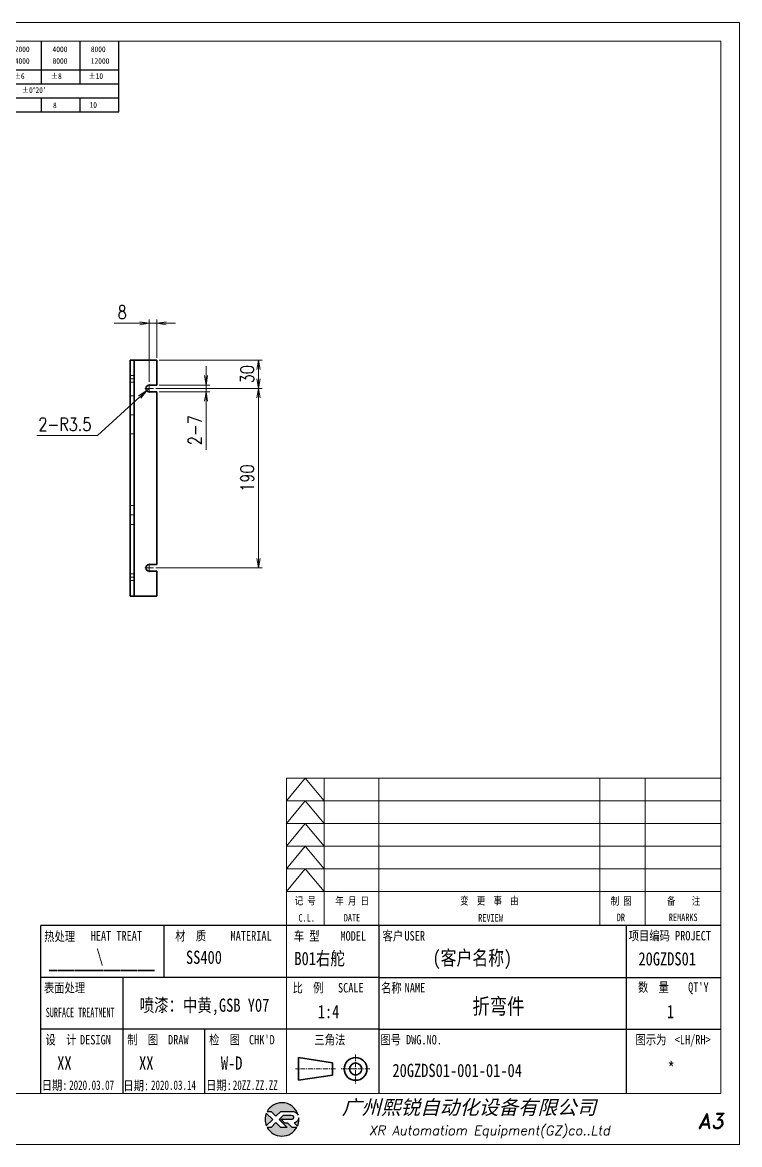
# Model space of a CAD drawing. Header units: millimetres. Extents: x 1333 to 78972, y -42879 to -5704.
# Drawn here: x 70105 to 70864, y -20114 to -18926 of the extents above; entities that cross this region are included whole.
import ezdxf
from ezdxf.enums import TextEntityAlignment as Align

# ---------------------------------------------------------------- set-up
doc = ezdxf.new("R2010")
doc.units = ezdxf.units.MM
doc.header["$LTSCALE"] = 0.5
for name, pattern in [('AM_ISO02W050x2', [3.75, 3, -0.75]), ('AM_ISO08W050x2', [9, 6, -0.75, 1.5, -0.75]), ('CENTER', [2, 1.25, -0.25, 0.25, -0.25])]:
    doc.linetypes.add(name, pattern=pattern)
for name, color, linetype in [('DIM', 3, 'Continuous'), ('layer 1', 7, 'Continuous'), ('图号', 7, 'Continuous'), ('图名', 7, 'Continuous'), ('图框文字', 7, 'Continuous'), ('数量', 7, 'Continuous'), ('材质', 7, 'Continuous'), ('表面处理', 7, 'Continuous'), ('车型', 7, 'Continuous')]:
    doc.layers.add(name, color=color, linetype=linetype)
for name, color, linetype, lineweight in [('中心线', 2, 'AM_ISO08W050x2', 18), ('图框', 7, 'Continuous', 18), ('标注线', 3, 'Continuous', 18), ('热处理', 7, 'Continuous', 20), ('粗实线', 7, 'Continuous', 35), ('粗点划线', 6, 'AM_ISO08W050x2', 35), ('虚线', 1, 'AM_ISO02W050x2', 18)]:
    doc.layers.add(name, color=color, linetype=linetype, lineweight=lineweight)
doc.layers.add('打印', color=7, linetype='Continuous', lineweight=15, plot=False)
doc.layers.add('打印-禁用', color=7, linetype='Continuous', lineweight=15, plot=False)
doc.styles.add('DIM', font='romans.shx', dxfattribs={"width": 0.8, "bigfont": 'bigfont.shx'})
doc.styles.add('STYLE1', font='')
doc.styles.add('国标', font='simfang.ttf', dxfattribs={"width": 0.8})
doc.styles.add('标题字', font='romand.shx', dxfattribs={"oblique": 10, "bigfont": 'bigfont.shx'})
doc.styles.get('STYLE1').set_extended_font_data('SimSun')
doc.dimstyles.new('XR 1-4', dxfattribs={"dimscale": 4, "dimtxt": 3.5, "dimasz": 2.5, "dimexe": 1, "dimexo": 0.625, "dimgap": 1.2, "dimtad": 1, "dimdsep": 46, "dimtxsty": 'DIM', "dimblk": 'OPEN', "dimcen": 0, "dimclrd": 8, "dimclre": 8, "dimclrt": 2, "dimazin": 2, "dimtfac": 0.5, "dimtmove": 0, "dimatfit": 3, "dimldrblk": 'OPEN', "dimfxl": 1, "dimtolj": 2, "dimlwd": 18, "dimlwe": 18, "dimarcsym": 0})
doc.dimstyles.new('XR 1-4$4', dxfattribs={"dimscale": 4, "dimtxt": 3.5, "dimasz": 2.5, "dimexe": 1, "dimexo": 0.625, "dimgap": 1.2, "dimtad": 1, "dimtoh": 1, "dimdsep": 46, "dimtxsty": 'DIM', "dimblk": 'OPEN', "dimcen": 0, "dimclrd": 8, "dimclre": 8, "dimclrt": 2, "dimazin": 2, "dimtfac": 0.5, "dimtmove": 0, "dimatfit": 3, "dimldrblk": 'OPEN', "dimfxl": 1, "dimtolj": 2, "dimlwd": 18, "dimlwe": 18, "dimarcsym": 0})

# ---------------------------------------------------------------- blocks, each defined once
blk = doc.blocks.new('XR')
at = {"true_color": 0xfc8000}
h = blk.add_hatch(color=30, dxfattribs=at)
h.set_gradient(color1=(252, 128, 0), rotation=240, one_color=1, tint=1, name='INVCURVED')
edge = h.paths.add_edge_path()
edge.add_spline(control_points=[(-434.18, -5928.47), (-433.9, -5928.74), (-433.63, -5929.01), (-433.63, -5929.01), (-433.63, -5929.01), (-433.63, -5929.01), (-433.36, -5928.74), (-433.09, -5928.47)], knot_values=[0.5625, 0.5625, 0.5625, 0.5625, 0.625, 0.625, 0.625, 0.625, 0.6875, 0.6875, 0.6875, 0.6875], degree=3, periodic=0)
edge.add_spline(control_points=[(-433.09, -5928.47), (-432.82, -5928.2), (-432.54, -5927.93), (-432.54, -5927.93), (-432.54, -5927.93), (-432.54, -5927.93), (-432.04, -5927.93), (-431.53, -5927.93)], knot_values=[0.4375, 0.4375, 0.4375, 0.4375, 0.5, 0.5, 0.5, 0.5, 0.5625, 0.5625, 0.5625, 0.5625], degree=3, periodic=0)
edge.add_spline(control_points=[(-431.53, -5927.93), (-431.03, -5927.93), (-430.52, -5927.93), (-430.52, -5927.93), (-430.52, -5927.93), (-430, -5927.93), (-429.43, -5927.96), (-429.01, -5928.33)], knot_values=[0.25, 0.25, 0.25, 0.25, 0.3125, 0.3125, 0.3125, 0.3125, 0.4375, 0.4375, 0.4375, 0.4375], degree=3, periodic=0)
edge.add_spline(control_points=[(-429.01, -5928.33), (-428.88, -5928.44), (-428.78, -5928.59), (-428.71, -5928.75)], knot_values=[0.125, 0.125, 0.125, 0.125, 0.25, 0.25, 0.25, 0.25], degree=3, periodic=0)
edge.add_spline(control_points=[(-428.71, -5928.75), (-429.13, -5927.18), (-430.58, -5926.02), (-432.31, -5926.02)], knot_values=[0, 0, 0, 0, 0.125, 0.125, 0.125, 0.125], degree=3, periodic=0)
edge.add_spline(control_points=[(-432.31, -5926.02), (-433.72, -5926.02), (-434.94, -5926.79), (-435.58, -5927.93)], knot_values=[0.875, 0.875, 0.875, 0.875, 1, 1, 1, 1], degree=3, periodic=0)
edge.add_spline(control_points=[(-435.58, -5927.93), (-435.58, -5927.93), (-434.72, -5927.93), (-434.72, -5927.93), (-434.72, -5927.93), (-434.72, -5927.93), (-434.45, -5928.2), (-434.18, -5928.47)], knot_values=[0.6875, 0.6875, 0.6875, 0.6875, 0.8125, 0.8125, 0.8125, 0.8125, 0.875, 0.875, 0.875, 0.875], degree=3, periodic=0)
edge = h.paths.add_edge_path()
edge.add_spline(control_points=[(-434.79, -5929.26), (-435.04, -5929.02), (-435.34, -5928.72), (-435.54, -5928.53)], knot_values=[0.562504, 0.562504, 0.562504, 0.562504, 0.656252, 0.656252, 0.656252, 0.656252], degree=3, periodic=0)
edge.add_spline(control_points=[(-435.54, -5928.53), (-435.67, -5928.4), (-435.76, -5928.31), (-435.76, -5928.31), (-435.76, -5928.31), (-435.94, -5928.74), (-436.03, -5929.21), (-436.03, -5929.71)], knot_values=[0.25, 0.25, 0.25, 0.25, 0.312504, 0.312504, 0.312504, 0.312504, 0.562504, 0.562504, 0.562504, 0.562504], degree=3, periodic=0)
edge.add_spline(control_points=[(-436.03, -5929.71), (-436.03, -5930.2), (-435.94, -5930.67), (-435.76, -5931.1), (-435.76, -5931.1), (-435.4, -5930.75), (-435.05, -5930.4)], knot_values=[0.874998, 0.874998, 0.874998, 0.874998, 1.124998, 1.124998, 1.124998, 1.25, 1.25, 1.25, 1.25], degree=3, periodic=0)
edge.add_spline(control_points=[(-435.05, -5930.4), (-434.7, -5930.05), (-434.34, -5929.71), (-434.34, -5929.71), (-434.34, -5929.71), (-434.34, -5929.71), (-434.34, -5929.71), (-434.34, -5929.71)], knot_values=[0.749878, 0.749878, 0.749878, 0.749878, 0.874875, 0.874875, 0.874875, 0.874875, 0.874998, 0.874998, 0.874998, 0.874998], degree=3, periodic=0)
edge.add_spline(control_points=[(-434.34, -5929.71), (-434.34, -5929.71), (-434.34, -5929.71), (-434.34, -5929.71)], knot_values=[0.749634, 0.749634, 0.749634, 0.749634, 0.749817, 0.749817, 0.749817, 0.749817], degree=3, periodic=0)
edge.add_spline(control_points=[(-434.35, -5929.7), (-434.35, -5929.7), (-434.35, -5929.7), (-434.35, -5929.7)], knot_values=[0.738281, 0.738281, 0.738281, 0.738281, 0.742188, 0.742188, 0.742188, 0.742188], degree=3, periodic=0)
edge.add_spline(control_points=[(-434.35, -5929.7), (-434.36, -5929.69), (-434.37, -5929.68), (-434.38, -5929.67)], knot_values=[0.726563, 0.726563, 0.726563, 0.726563, 0.738281, 0.738281, 0.738281, 0.738281], degree=3, periodic=0)
edge.add_spline(control_points=[(-434.38, -5929.67), (-434.38, -5929.66), (-434.39, -5929.65), (-434.4, -5929.65)], knot_values=[0.718751, 0.718751, 0.718751, 0.718751, 0.726563, 0.726563, 0.726563, 0.726563], degree=3, periodic=0)
edge.add_spline(control_points=[(-434.4, -5929.65), (-434.42, -5929.63), (-434.45, -5929.6), (-434.47, -5929.58)], knot_values=[0.703126, 0.703126, 0.703126, 0.703126, 0.718751, 0.718751, 0.718751, 0.718751], degree=3, periodic=0)
edge.add_spline(control_points=[(-434.47, -5929.58), (-434.5, -5929.55), (-434.53, -5929.52), (-434.56, -5929.49)], knot_values=[0.687501, 0.687501, 0.687501, 0.687501, 0.703126, 0.703126, 0.703126, 0.703126], degree=3, periodic=0)
edge.add_spline(control_points=[(-434.56, -5929.49), (-434.63, -5929.42), (-434.71, -5929.35), (-434.79, -5929.26)], knot_values=[0.656252, 0.656252, 0.656252, 0.656252, 0.687501, 0.687501, 0.687501, 0.687501], degree=3, periodic=0)
at = {"true_color": 0x0348ff}
h = blk.add_hatch(color=160, dxfattribs=at)
h.set_gradient(color1=(3, 72, 255), color2=(0, 41, 153), one_color=1, tint=0.3, name='HEMISPHERICAL')
edge = h.paths.add_edge_path()
edge.add_spline(control_points=[(-432.54, -5929.67), (-432.26, -5929.95), (-431.94, -5930.23), (-431.66, -5930.51), (-431.66, -5930.51), (-431.66, -5930.51), (-431.66, -5930.51), (-431.66, -5930.51)], knot_values=[0.736842, 0.736842, 0.736842, 0.736842, 0.789474, 0.789474, 0.789474, 0.789474, 0.802633, 0.802633, 0.802633, 0.802633], degree=3, periodic=0)
edge.add_spline(control_points=[(-431.66, -5930.51), (-431.65, -5930.51), (-431.65, -5930.52), (-431.65, -5930.52)], knot_values=[0.802633, 0.802633, 0.802633, 0.802633, 0.815791, 0.815791, 0.815791, 0.815791], degree=3, periodic=0)
edge.add_spline(control_points=[(-431.65, -5930.52), (-431.64, -5930.53), (-431.64, -5930.53), (-431.64, -5930.53)], knot_values=[0.815791, 0.815791, 0.815791, 0.815791, 0.82237, 0.82237, 0.82237, 0.82237], degree=3, periodic=0)
edge.add_spline(control_points=[(-431.64, -5930.53), (-431.64, -5930.53), (-431.64, -5930.53), (-431.63, -5930.54)], knot_values=[0.82237, 0.82237, 0.82237, 0.82237, 0.828949, 0.828949, 0.828949, 0.828949], degree=3, periodic=0)
edge.add_spline(control_points=[(-431.63, -5930.54), (-431.63, -5930.54), (-431.63, -5930.54), (-431.63, -5930.54), (-431.63, -5930.54), (-431.63, -5930.54), (-431.59, -5930.54), (-431.52, -5930.54)], knot_values=[0.841901, 0.841901, 0.841901, 0.841901, 0.842105, 0.842105, 0.842105, 0.842105, 0.855264, 0.855264, 0.855264, 0.855264], degree=3, periodic=0)
edge.add_spline(control_points=[(-431.52, -5930.54), (-431.46, -5930.54), (-431.38, -5930.54), (-431.3, -5930.54)], knot_values=[0.855264, 0.855264, 0.855264, 0.855264, 0.868422, 0.868422, 0.868422, 0.868422], degree=3, periodic=0)
edge.add_spline(control_points=[(-431.3, -5930.54), (-431.26, -5930.54), (-431.22, -5930.54), (-431.18, -5930.54)], knot_values=[0.868422, 0.868422, 0.868422, 0.868422, 0.875, 0.875, 0.875, 0.875], degree=3, periodic=0)
edge.add_spline(control_points=[(-431.18, -5930.54), (-431.14, -5930.54), (-431.1, -5930.54), (-431.07, -5930.54)], knot_values=[0.875, 0.875, 0.875, 0.875, 0.881579, 0.881579, 0.881579, 0.881579], degree=3, periodic=0)
edge.add_spline(control_points=[(-431.07, -5930.54), (-431.05, -5930.54), (-431.04, -5930.54), (-431.03, -5930.54)], knot_values=[0.881579, 0.881579, 0.881579, 0.881579, 0.884869, 0.884869, 0.884869, 0.884869], degree=3, periodic=0)
edge.add_spline(control_points=[(-431.03, -5930.54), (-431.02, -5930.54), (-431, -5930.54), (-431, -5930.54)], knot_values=[0.884869, 0.884869, 0.884869, 0.884869, 0.888158, 0.888158, 0.888158, 0.888158], degree=3, periodic=0)
edge.add_spline(control_points=[(-431, -5930.54), (-430.99, -5930.54), (-430.99, -5930.54), (-430.98, -5930.54)], knot_values=[0.888158, 0.888158, 0.888158, 0.888158, 0.889803, 0.889803, 0.889803, 0.889803], degree=3, periodic=0)
edge.add_spline(control_points=[(-430.98, -5930.54), (-430.98, -5930.54), (-430.98, -5930.54), (-430.97, -5930.54)], knot_values=[0.889803, 0.889803, 0.889803, 0.889803, 0.891447, 0.891447, 0.891447, 0.891447], degree=3, periodic=0)
edge.add_spline(control_points=[(-430.97, -5930.54), (-430.97, -5930.54), (-430.97, -5930.54), (-430.97, -5930.54)], knot_values=[0.891447, 0.891447, 0.891447, 0.891447, 0.89227, 0.89227, 0.89227, 0.89227], degree=3, periodic=0)
edge.add_spline(control_points=[(-430.97, -5930.54), (-430.97, -5930.54), (-430.97, -5930.54), (-430.97, -5930.54)], knot_values=[0.89227, 0.89227, 0.89227, 0.89227, 0.893092, 0.893092, 0.893092, 0.893092], degree=3, periodic=0)
edge.add_spline(control_points=[(-430.97, -5930.54), (-430.97, -5930.54), (-430.97, -5930.54), (-430.97, -5930.54)], knot_values=[0.893092, 0.893092, 0.893092, 0.893092, 0.893503, 0.893503, 0.893503, 0.893503], degree=3, periodic=0)
edge.add_spline(control_points=[(-430.97, -5930.54), (-430.97, -5930.54), (-430.97, -5930.54), (-430.97, -5930.54)], knot_values=[0.893503, 0.893503, 0.893503, 0.893503, 0.893914, 0.893914, 0.893914, 0.893914], degree=3, periodic=0)
edge.add_spline(control_points=[(-430.97, -5930.54), (-430.97, -5930.54), (-430.97, -5930.54), (-430.97, -5930.54)], knot_values=[0.893914, 0.893914, 0.893914, 0.893914, 0.89412, 0.89412, 0.89412, 0.89412], degree=3, periodic=0)
edge.add_spline(control_points=[(-430.97, -5930.54), (-430.97, -5930.54), (-430.97, -5930.54), (-430.97, -5930.54)], knot_values=[0.89412, 0.89412, 0.89412, 0.89412, 0.894326, 0.894326, 0.894326, 0.894326], degree=3, periodic=0)
edge.add_spline(control_points=[(-430.97, -5930.54), (-430.97, -5930.54), (-430.97, -5930.54), (-430.97, -5930.54)], knot_values=[0.894428, 0.894428, 0.894428, 0.894428, 0.894531, 0.894531, 0.894531, 0.894531], degree=3, periodic=0)
edge.add_spline(control_points=[(-430.97, -5930.54), (-430.97, -5930.54), (-430.97, -5930.54), (-430.97, -5930.54)], knot_values=[0.894531, 0.894531, 0.894531, 0.894531, 0.894583, 0.894583, 0.894583, 0.894583], degree=3, periodic=0)
edge.add_spline(control_points=[(-430.97, -5930.54), (-430.97, -5930.54), (-430.97, -5930.54), (-430.97, -5930.54), (-430.97, -5930.54), (-430.97, -5930.54), (-430.73, -5930.78), (-430.49, -5931.01)], knot_values=[0.894685, 0.894685, 0.894685, 0.894685, 0.894737, 0.894737, 0.894737, 0.894737, 0.921052, 0.921052, 0.921052, 0.921052], degree=3, periodic=0)
edge.add_spline(control_points=[(-430.49, -5931.01), (-430.26, -5931.24), (-430.02, -5931.48), (-430.02, -5931.48)], knot_values=[0.921052, 0.921052, 0.921052, 0.921052, 0.947368, 0.947368, 0.947368, 0.947368], degree=3, periodic=0)
edge.add_spline(control_points=[(-430.02, -5931.48), (-430.02, -5931.48), (-430.02, -5931.48), (-430.02, -5931.48)], knot_values=[0.947522, 0.947522, 0.947522, 0.947522, 0.947573, 0.947573, 0.947573, 0.947573], degree=3, periodic=0)
edge.add_spline(control_points=[(-430.02, -5931.48), (-430.02, -5931.48), (-430.02, -5931.48), (-430.02, -5931.48)], knot_values=[0.947573, 0.947573, 0.947573, 0.947573, 0.947676, 0.947676, 0.947676, 0.947676], degree=3, periodic=0)
edge.add_spline(control_points=[(-430.02, -5931.48), (-430.02, -5931.48), (-430.02, -5931.48), (-430.02, -5931.48)], knot_values=[0.947676, 0.947676, 0.947676, 0.947676, 0.947779, 0.947779, 0.947779, 0.947779], degree=3, periodic=0)
edge.add_spline(control_points=[(-430.02, -5931.48), (-430.02, -5931.48), (-430.02, -5931.48), (-430.02, -5931.48)], knot_values=[0.947779, 0.947779, 0.947779, 0.947779, 0.947984, 0.947984, 0.947984, 0.947984], degree=3, periodic=0)
edge.add_spline(control_points=[(-430.02, -5931.48), (-430.02, -5931.48), (-430.02, -5931.48), (-430.02, -5931.48)], knot_values=[0.947984, 0.947984, 0.947984, 0.947984, 0.94819, 0.94819, 0.94819, 0.94819], degree=3, periodic=0)
edge.add_spline(control_points=[(-430.02, -5931.48), (-430.02, -5931.48), (-430.02, -5931.48), (-430.02, -5931.48)], knot_values=[0.94819, 0.94819, 0.94819, 0.94819, 0.948601, 0.948601, 0.948601, 0.948601], degree=3, periodic=0)
edge.add_spline(control_points=[(-430.02, -5931.48), (-430.02, -5931.48), (-430.02, -5931.48), (-430.02, -5931.48)], knot_values=[0.948601, 0.948601, 0.948601, 0.948601, 0.949012, 0.949012, 0.949012, 0.949012], degree=3, periodic=0)
edge.add_spline(control_points=[(-430.02, -5931.48), (-430.02, -5931.48), (-430.01, -5931.48), (-430.01, -5931.48)], knot_values=[0.949012, 0.949012, 0.949012, 0.949012, 0.949834, 0.949834, 0.949834, 0.949834], degree=3, periodic=0)
edge.add_spline(control_points=[(-430.01, -5931.48), (-430.01, -5931.48), (-430.01, -5931.48), (-430.01, -5931.48)], knot_values=[0.949834, 0.949834, 0.949834, 0.949834, 0.950657, 0.950657, 0.950657, 0.950657], degree=3, periodic=0)
edge.add_spline(control_points=[(-430.01, -5931.48), (-430.01, -5931.48), (-430, -5931.48), (-430, -5931.48)], knot_values=[0.950657, 0.950657, 0.950657, 0.950657, 0.952301, 0.952301, 0.952301, 0.952301], degree=3, periodic=0)
edge.add_spline(control_points=[(-430, -5931.48), (-429.99, -5931.48), (-429.98, -5931.48), (-429.98, -5931.48)], knot_values=[0.952301, 0.952301, 0.952301, 0.952301, 0.953946, 0.953946, 0.953946, 0.953946], degree=3, periodic=0)
edge.add_spline(control_points=[(-429.98, -5931.48), (-429.96, -5931.48), (-429.95, -5931.48), (-429.93, -5931.48)], knot_values=[0.953946, 0.953946, 0.953946, 0.953946, 0.957236, 0.957236, 0.957236, 0.957236], degree=3, periodic=0)
edge.add_spline(control_points=[(-429.93, -5931.48), (-429.91, -5931.48), (-429.89, -5931.48), (-429.87, -5931.48)], knot_values=[0.957236, 0.957236, 0.957236, 0.957236, 0.960525, 0.960525, 0.960525, 0.960525], degree=3, periodic=0)
edge.add_spline(control_points=[(-429.87, -5931.48), (-429.82, -5931.48), (-429.77, -5931.48), (-429.71, -5931.48)], knot_values=[0.960525, 0.960525, 0.960525, 0.960525, 0.967104, 0.967104, 0.967104, 0.967104], degree=3, periodic=0)
edge.add_spline(control_points=[(-429.71, -5931.48), (-429.65, -5931.48), (-429.59, -5931.48), (-429.53, -5931.48)], knot_values=[0.967104, 0.967104, 0.967104, 0.967104, 0.973683, 0.973683, 0.973683, 0.973683], degree=3, periodic=0)
edge.add_spline(control_points=[(-429.53, -5931.48), (-429.41, -5931.48), (-429.29, -5931.48), (-429.19, -5931.48)], knot_values=[0.973683, 0.973683, 0.973683, 0.973683, 0.98684, 0.98684, 0.98684, 0.98684], degree=3, periodic=0)
edge.add_spline(control_points=[(-429.19, -5931.48), (-429.1, -5931.48), (-429.04, -5931.48), (-429.04, -5931.48), (-429.67, -5932.62), (-430.9, -5933.39), (-432.31, -5933.39)], knot_values=[0.98684, 0.98684, 0.98684, 0.98684, 1, 1, 1, 1.052632, 1.052632, 1.052632, 1.052632], degree=3, periodic=0)
edge.add_spline(control_points=[(-432.31, -5933.39), (-433.72, -5933.39), (-434.94, -5932.62), (-435.58, -5931.48), (-435.58, -5931.48), (-435.58, -5931.48), (-435.36, -5931.48), (-435.15, -5931.48)], knot_values=[0.052632, 0.052632, 0.052632, 0.052632, 0.105263, 0.105263, 0.105263, 0.105263, 0.131579, 0.131579, 0.131579, 0.131579], degree=3, periodic=0)
edge.add_spline(control_points=[(-435.15, -5931.48), (-434.93, -5931.48), (-434.72, -5931.48), (-434.72, -5931.48), (-434.72, -5931.48), (-434.72, -5931.48), (-434.45, -5931.21), (-434.18, -5930.94)], knot_values=[0.131579, 0.131579, 0.131579, 0.131579, 0.157895, 0.157895, 0.157895, 0.157895, 0.184211, 0.184211, 0.184211, 0.184211], degree=3, periodic=0)
edge.add_spline(control_points=[(-434.18, -5930.94), (-433.9, -5930.67), (-433.63, -5930.4), (-433.63, -5930.4), (-433.63, -5930.4), (-433.63, -5930.4), (-433.36, -5930.67), (-433.09, -5930.94)], knot_values=[0.184211, 0.184211, 0.184211, 0.184211, 0.210526, 0.210526, 0.210526, 0.210526, 0.236842, 0.236842, 0.236842, 0.236842], degree=3, periodic=0)
edge.add_spline(control_points=[(-433.09, -5930.94), (-432.82, -5931.21), (-432.54, -5931.48), (-432.54, -5931.48), (-432.54, -5931.48), (-432.54, -5931.48), (-432.19, -5931.48), (-431.83, -5931.48)], knot_values=[0.236842, 0.236842, 0.236842, 0.236842, 0.263158, 0.263158, 0.263158, 0.263158, 0.289474, 0.289474, 0.289474, 0.289474], degree=3, periodic=0)
edge.add_spline(control_points=[(-431.83, -5931.48), (-431.48, -5931.48), (-431.12, -5931.48), (-431.12, -5931.48), (-431.12, -5931.48), (-431.12, -5931.48), (-431.57, -5931.03), (-432.02, -5930.59)], knot_values=[0.289474, 0.289474, 0.289474, 0.289474, 0.315789, 0.315789, 0.315789, 0.315789, 0.342105, 0.342105, 0.342105, 0.342105], degree=3, periodic=0)
edge.add_spline(control_points=[(-432.02, -5930.59), (-432.47, -5930.15), (-432.92, -5929.71), (-432.92, -5929.71), (-432.92, -5929.71), (-432.92, -5929.71), (-432.71, -5929.5), (-432.5, -5929.29)], knot_values=[0.342105, 0.342105, 0.342105, 0.342105, 0.368421, 0.368421, 0.368421, 0.368421, 0.394737, 0.394737, 0.394737, 0.394737], degree=3, periodic=0)
edge.add_spline(control_points=[(-432.5, -5929.29), (-432.3, -5929.09), (-432.09, -5928.88), (-432.09, -5928.88)], knot_values=[0.394737, 0.394737, 0.394737, 0.394737, 0.421053, 0.421053, 0.421053, 0.421053], degree=3, periodic=0)
edge.add_spline(control_points=[(-432.09, -5928.88), (-432.09, -5928.88), (-432.06, -5928.86), (-432.06, -5928.86)], knot_values=[0.421053, 0.421053, 0.421053, 0.421053, 0.473684, 0.473684, 0.473684, 0.473684], degree=3, periodic=0)
edge.add_spline(control_points=[(-432.06, -5928.86), (-432.06, -5928.86), (-432.06, -5928.86), (-432.06, -5928.86), (-432.06, -5928.86), (-432.06, -5928.86), (-430.4, -5928.86), (-430.26, -5928.86)], knot_values=[0.473684, 0.473684, 0.473684, 0.473684, 0.473684, 0.473684, 0.473684, 0.473684, 0.526316, 0.526316, 0.526316, 0.526316], degree=3, periodic=0)
edge.add_spline(control_points=[(-430.26, -5928.86), (-429.54, -5928.86), (-429.62, -5929.4), (-429.83, -5929.55)], knot_values=[0.526316, 0.526316, 0.526316, 0.526316, 0.578947, 0.578947, 0.578947, 0.578947], degree=3, periodic=0)
edge.add_spline(control_points=[(-429.83, -5929.55), (-429.94, -5929.62), (-430.08, -5929.65), (-430.26, -5929.65), (-430.26, -5929.65), (-430.26, -5929.65), (-430.48, -5929.65), (-430.71, -5929.66)], knot_values=[0.578947, 0.578947, 0.578947, 0.578947, 0.631579, 0.631579, 0.631579, 0.631579, 0.657895, 0.657895, 0.657895, 0.657895], degree=3, periodic=0)
edge.add_spline(control_points=[(-430.71, -5929.66), (-430.93, -5929.66), (-431.15, -5929.67), (-431.15, -5929.67), (-431.15, -5929.67), (-431.15, -5929.67), (-432.54, -5929.67), (-432.54, -5929.67)], knot_values=[0.657895, 0.657895, 0.657895, 0.657895, 0.684211, 0.684211, 0.684211, 0.684211, 0.736842, 0.736842, 0.736842, 0.736842], degree=3, periodic=0)
edge = h.paths.add_edge_path()
edge.add_spline(control_points=[(-428.6, -5929.32), (-428.61, -5929.67), (-428.76, -5930), (-429.06, -5930.22)], knot_values=[0.8, 0.8, 0.8, 0.8, 1, 1, 1, 1], degree=3, periodic=0)
edge.add_spline(control_points=[(-429.06, -5930.22), (-429.22, -5930.34), (-429.41, -5930.43), (-429.61, -5930.48)], knot_values=[0.6, 0.6, 0.6, 0.6, 0.8, 0.8, 0.8, 0.8], degree=3, periodic=0)
edge.add_spline(control_points=[(-429.61, -5930.48), (-429.61, -5930.48), (-428.9, -5931.19), (-428.9, -5931.19), (-428.9, -5931.19), (-428.69, -5930.73), (-428.58, -5930.23), (-428.58, -5929.71)], knot_values=[0.2, 0.2, 0.2, 0.2, 0.4, 0.4, 0.4, 0.4, 0.6, 0.6, 0.6, 0.6], degree=3, periodic=0)
edge.add_spline(control_points=[(-428.58, -5929.71), (-428.58, -5929.58), (-428.59, -5929.45), (-428.6, -5929.32)], knot_values=[0, 0, 0, 0, 0.2, 0.2, 0.2, 0.2], degree=3, periodic=0)
at = {"layer": 'layer 1', "color": 30}
for points, knots in [([(-432.31, -5926.02), (-430.58, -5926.02), (-429.13, -5927.18), (-428.71, -5928.75), (-428.71, -5928.75), (-428.78, -5928.59), (-428.88, -5928.44), (-429.01, -5928.33), (-429.01, -5928.33), (-429.43, -5927.96), (-430, -5927.93), (-430.52, -5927.93), (-430.52, -5927.93), (-430.52, -5927.93), (-432.54, -5927.93), (-432.54, -5927.93), (-432.54, -5927.93), (-432.54, -5927.93), (-433.63, -5929.01), (-433.63, -5929.01), (-433.63, -5929.01), (-433.63, -5929.01), (-434.72, -5927.93), (-434.72, -5927.93), (-434.72, -5927.93), (-434.72, -5927.93), (-435.58, -5927.93), (-435.58, -5927.93), (-435.58, -5927.93), (-434.94, -5926.79), (-433.72, -5926.02), (-432.31, -5926.02)], [0, 0, 0, 0, 0.125, 0.125, 0.125, 0.125, 0.25, 0.25, 0.25, 0.25, 0.375, 0.375, 0.375, 0.375, 0.5, 0.5, 0.5, 0.5, 0.625, 0.625, 0.625, 0.625, 0.75, 0.75, 0.75, 0.75, 0.875, 0.875, 0.875, 0.875, 1, 1, 1, 1]), ([(-435.76, -5931.1), (-435.94, -5930.67), (-436.03, -5930.2), (-436.03, -5929.71), (-436.03, -5929.71), (-436.03, -5929.21), (-435.94, -5928.74), (-435.76, -5928.31), (-435.76, -5928.31), (-435.76, -5928.31), (-434.34, -5929.71), (-434.34, -5929.71), (-434.34, -5929.71), (-434.34, -5929.71), (-435.76, -5931.1), (-435.76, -5931.1)], [0, 0, 0, 0, 0.25, 0.25, 0.25, 0.25, 0.5, 0.5, 0.5, 0.5, 0.75, 0.75, 0.75, 0.75, 1, 1, 1, 1])]:
    blk.add_open_spline(points, degree=3, knots=knots, dxfattribs=at)
at = {"layer": 'layer 1', "color": 154}
for points, knots in [([(-429.04, -5931.48), (-429.67, -5932.62), (-430.9, -5933.39), (-432.31, -5933.39), (-432.31, -5933.39), (-433.72, -5933.39), (-434.94, -5932.62), (-435.58, -5931.48), (-435.58, -5931.48), (-435.58, -5931.48), (-434.72, -5931.48), (-434.72, -5931.48), (-434.72, -5931.48), (-434.72, -5931.48), (-433.63, -5930.4), (-433.63, -5930.4), (-433.63, -5930.4), (-433.63, -5930.4), (-432.54, -5931.48), (-432.54, -5931.48), (-432.54, -5931.48), (-432.54, -5931.48), (-431.12, -5931.48), (-431.12, -5931.48), (-431.12, -5931.48), (-431.12, -5931.48), (-432.92, -5929.71), (-432.92, -5929.71), (-432.92, -5929.71), (-432.92, -5929.71), (-432.09, -5928.88), (-432.09, -5928.88), (-432.09, -5928.88), (-432.09, -5928.88), (-432.06, -5928.86), (-432.06, -5928.86), (-432.06, -5928.86), (-432.06, -5928.86), (-430.4, -5928.86), (-430.26, -5928.86), (-430.26, -5928.86), (-429.54, -5928.86), (-429.62, -5929.4), (-429.83, -5929.55), (-429.83, -5929.55), (-429.94, -5929.62), (-430.08, -5929.65), (-430.26, -5929.65), (-430.26, -5929.65), (-430.26, -5929.65), (-431.15, -5929.67), (-431.15, -5929.67), (-431.15, -5929.67), (-431.15, -5929.67), (-432.54, -5929.67), (-432.54, -5929.67), (-432.54, -5929.67), (-432.26, -5929.95), (-431.94, -5930.23), (-431.66, -5930.51), (-431.66, -5930.51), (-431.66, -5930.51), (-431.63, -5930.54), (-431.63, -5930.54), (-431.63, -5930.54), (-431.63, -5930.54), (-430.97, -5930.54), (-430.97, -5930.54), (-430.97, -5930.54), (-430.97, -5930.54), (-430.02, -5931.48), (-430.02, -5931.48), (-430.02, -5931.48), (-430.02, -5931.48), (-429.04, -5931.48), (-429.04, -5931.48)], [0, 0, 0, 0, 0.052632, 0.052632, 0.052632, 0.052632, 0.105263, 0.105263, 0.105263, 0.105263, 0.157895, 0.157895, 0.157895, 0.157895, 0.210526, 0.210526, 0.210526, 0.210526, 0.263158, 0.263158, 0.263158, 0.263158, 0.315789, 0.315789, 0.315789, 0.315789, 0.368421, 0.368421, 0.368421, 0.368421, 0.421053, 0.421053, 0.421053, 0.421053, 0.473684, 0.473684, 0.473684, 0.473684, 0.526316, 0.526316, 0.526316, 0.526316, 0.578947, 0.578947, 0.578947, 0.578947, 0.631579, 0.631579, 0.631579, 0.631579, 0.684211, 0.684211, 0.684211, 0.684211, 0.736842, 0.736842, 0.736842, 0.736842, 0.789474, 0.789474, 0.789474, 0.789474, 0.842105, 0.842105, 0.842105, 0.842105, 0.894737, 0.894737, 0.894737, 0.894737, 0.947368, 0.947368, 0.947368, 0.947368, 1, 1, 1, 1]), ([(-428.6, -5929.32), (-428.59, -5929.45), (-428.58, -5929.58), (-428.58, -5929.71), (-428.58, -5929.71), (-428.58, -5930.23), (-428.69, -5930.73), (-428.9, -5931.19), (-428.9, -5931.19), (-428.9, -5931.19), (-429.61, -5930.48), (-429.61, -5930.48), (-429.61, -5930.48), (-429.41, -5930.43), (-429.22, -5930.34), (-429.06, -5930.22), (-429.06, -5930.22), (-428.76, -5930), (-428.61, -5929.67), (-428.6, -5929.32)], [0, 0, 0, 0, 0.2, 0.2, 0.2, 0.2, 0.4, 0.4, 0.4, 0.4, 0.6, 0.6, 0.6, 0.6, 0.8, 0.8, 0.8, 0.8, 1, 1, 1, 1])]:
    blk.add_open_spline(points, degree=3, knots=knots, dxfattribs=at)
blk = doc.blocks.new('GZDEH零件A3图框V01版')
at = {"layer": '中心线', "color": 1, "linetype": 'CENTER', "lineweight": 5, "ltscale": 2}
for p, q in [((3175.82, -1822.66), (3175.82, -1830.26)), ((3170.49, -1826.46), (3159.89, -1826.46)), ((3179.62, -1826.46), (3172.02, -1826.46))]:
    blk.add_line(p, q, dxfattribs=at)
at = {"layer": '图框', "linetype": 'Continuous'}
for p, q in [((3272.49, -1554.46), (2882.49, -1554.46)), ((3272.49, -1832.96), (3272.49, -1554.46)), ((3157.49, -1749.46), (3272.49, -1749.46)), ((3157.49, -1832.96), (3157.49, -1749.46)), ((2882.49, -1832.96), (3272.49, -1832.96))]:
    blk.add_line(p, q, dxfattribs=at)
at = {"layer": '图框', "color": 9}
for p, q in [((3157.49, -1755.46), (3162.49, -1749.46)), ((3162.49, -1749.46), (3167.49, -1755.46)), ((3167.49, -1788.46), (3167.49, -1749.46)), ((3240.49, -1788.46), (3240.49, -1749.46)), ((3252.49, -1749.46), (3252.49, -1788.46)), ((3157.49, -1755.46), (3272.49, -1755.46)), ((3157.49, -1761.46), (3162.49, -1755.46)), ((3162.49, -1755.46), (3167.49, -1761.46)), ((3157.49, -1761.46), (3272.49, -1761.46)), ((3157.49, -1767.46), (3162.49, -1761.46)), ((3162.49, -1761.46), (3167.49, -1767.46)), ((3157.49, -1767.46), (3272.49, -1767.46)), ((3157.49, -1773.46), (3162.49, -1767.46)), ((3162.49, -1767.46), (3167.49, -1773.46)), ((3157.49, -1773.46), (3272.49, -1773.46)), ((3157.49, -1779.46), (3162.49, -1773.46)), ((3162.49, -1773.46), (3167.49, -1779.46)), ((3157.49, -1779.46), (3272.49, -1779.46))]:
    blk.add_line(p, q, dxfattribs=at)
at = {"layer": '图框', "color": 9, "linetype": 'Continuous'}
blk.add_line((3181.99, -1749.46), (3181.99, -1832.96), dxfattribs=at)
at = {"layer": '图框', "color": 2, "linetype": 'ByBlock', "lineweight": 35}
for p, q in [((3169.69, -1824.86), (3160.69, -1823.46)), ((3160.69, -1829.46), (3160.69, -1823.46)), ((3169.69, -1824.86), (3169.69, -1828.06)), ((3169.69, -1828.06), (3160.69, -1829.46))]:
    blk.add_line(p, q, dxfattribs=at)
for radius in [3, 1.6]:
    blk.add_circle((3175.82, -1826.46), radius, dxfattribs=at)
at = {"layer": '图框文字', "color": 9}
for p, q in [((3092.64, -1561.98), (3092.64, -1554.46)), ((3102.86, -1561.98), (3102.86, -1554.46)), ((3113.09, -1573.08), (3113.09, -1554.46)), ((2996.09, -1561.98), (3113.09, -1561.98)), ((3092.64, -1565.68), (3092.64, -1561.98)), ((3102.86, -1565.68), (3102.86, -1561.98)), ((2996.09, -1565.68), (3113.09, -1565.68)), ((2996.09, -1569.38), (3113.09, -1569.38)), ((3092.64, -1573.08), (3092.64, -1569.38)), ((3102.86, -1573.08), (3102.86, -1569.38)), ((2990.09, -1573.08), (3113.09, -1573.08)), ((3272.49, -1788.46), (3092.49, -1788.46)), ((3124.99, -1788.46), (3124.99, -1802.35)), ((3181.99, -1788.46), (3181.99, -1832.96)), ((3247.49, -1788.46), (3247.49, -1832.96)), ((3181.99, -1802.21), (3092.49, -1802.21)), ((3114.17, -1802.21), (3114.17, -1815.96)), ((3181.99, -1802.21), (3272.49, -1802.21)), ((3181.99, -1815.96), (3092.49, -1815.96)), ((3114.17, -1815.96), (3114.17, -1832.96)), ((3114.17, -1815.96), (3114.17, -1832.96)), ((3135.83, -1815.96), (3135.83, -1832.96)), ((3135.83, -1815.96), (3135.83, -1832.96)), ((3181.99, -1815.96), (3272.49, -1815.96))]:
    blk.add_line(p, q, dxfattribs=at)
at = {"layer": '图框文字', "color": 7}
blk.add_line((3272.49, -1788.46), (3092.49, -1788.46), dxfattribs=at)
at = {"layer": '图框文字', "color": 9, "linetype": 'Continuous'}
blk.add_line((3092.49, -1832.96), (3092.49, -1788.46), dxfattribs=at)
at = {"layer": '打印-禁用', "linetype": 'Continuous'}
for p, q in [((3277.49, -1549.46), (2857.49, -1549.46)), ((3277.49, -1846.46), (3277.49, -1549.46)), ((2857.49, -1846.46), (3277.49, -1846.46))]:
    blk.add_line(p, q, dxfattribs=at)
at = {"layer": 'DIM', "xscale": 1.199999999999818, "yscale": 1.199999999999818, "zscale": 1.199999999999818}
blk.add_blockref('XR', (3675.07, 5275.84), dxfattribs=at)
at = {"layer": '图框', "color": 9, "style": '国标', "width": 0.8}
for s, p in [('记 号', (3162.47, -1782.94)), ('年 月 日', (3174.9, -1782.98)), ('变  更  事  由', (3211.24, -1782.93)), ('C.L.', (3162.86, -1787.45)), ('DATE', (3174.85, -1787.42)), ('REVIEW', (3211.55, -1787.45))]:
    blk.add_text(s, height=2, dxfattribs=at).set_placement(p, align=Align.CENTER)
for s, p in [('制 图', (3246.15, -1781.95)), ('备    注', (3262.68, -1781.92)), ('DR', (3246.06, -1786.34)), ('REMARKS', (3262.57, -1786.32))]:
    blk.add_text(s, height=2, dxfattribs=at).set_placement(p, align=Align.MIDDLE)
at = {"layer": '图框文字', "color": 9, "style": '国标'}
for s, height, width, p in [('2000', 1.5, 0.8, (3085.57, -1557.31)), ('4000', 1.5, 0.8, (3095.57, -1557.31)), ('8000', 1.5, 0.8, (3105.7, -1557.31)), ('4000', 1.5, 0.8, (3085.57, -1560.41)), ('8000', 1.5, 0.8, (3095.57, -1560.41)), ('12000', 1.5, 0.8, (3105.7, -1560.41)), ('±6', 1.5, 0.8, (3085.22, -1564.42)), ('±8', 1.5, 0.8, (3095.06, -1564.42)), ('±10', 1.5, 0.8, (3105.02, -1564.42)), ("±0%%D20'", 1.5, 0.8, (3087.38, -1568.12)), ('8', 1.5, 0.8, (3095.68, -1572.15)), ('10', 1.5, 0.8, (3105.36, -1572.06)), ('热处理', 2.5, 0.8, (3093.35, -1792.61)), ('材  质', 2.5, 0.8, (3128.04, -1792.46)), ('项目编码 PROJECT', 2.5, 0.8, (3248.13, -1792.43)), ('表面处理', 2.5, 0.8, (3093.27, -1806.21)), ('比  例\u3000', 2.5, 0.8, (3159.1, -1806.21)), ('SCALE', 2.5, 0.8, (3171.15, -1806.21)), ('名称\u3000', 2.5, 0.8, (3182.54, -1806.21)), ('NAME', 2.5, 0.8, (3188.8, -1806.21)), ('数  量', 2.5, 0.8, (3250.61, -1806.05)), ("QT'Y ", 2.5, 0.8, (3263.86, -1806.05)), ('SURFACE TREATMENT', 2.5, 0.6, (3093.77, -1812.75)), (' DESIGN', 2.5, 0.8, (3101.47, -1819.96)), (' DRAW', 2.5, 0.8, (3124.78, -1819.96)), ("CHK'D", 2.5, 0.8, (3147.58, -1819.96)), ('三角法', 2.5, 0.8, (3164.9, -1819.96)), ('图号', 2.5, 0.8, (3182.36, -1819.96)), ('DWG.NO.', 2.5, 0.8, (3189.16, -1819.96)), ('图示为', 2.5, 0.8, (3249.94, -1819.93)), ('<LH/RH>', 2.5, 0.8, (3260.31, -1819.93))]:
    blk.add_text(s, height=height, dxfattribs=dict(at, width=width)).set_placement(p)
at = {"layer": '图框文字', "color": 9, "style": '国标', "width": 0.8}
for s, p in [('HEAT TREAT', (3112.45, -1792.46)), ('MATERIAL', (3148.14, -1792.46)), ('客户', (3185.68, -1792.46)), ('USER', (3191.46, -1792.46)), ('设  计', (3097.79, -1819.96)), ('制  图', (3119.43, -1819.96)), ('检  图', (3141.11, -1819.96)), ('日期:', (3096.09, -1832)), ('日期:', (3117.71, -1832.1)), ('日期:', (3139.62, -1832))]:
    blk.add_text(s, height=2.5, dxfattribs=at).set_placement(p, align=Align.CENTER)
for s, p in [('车 型', (3162.87, -1791.2)), ('MODEL', (3175.2, -1791.24))]:
    blk.add_text(s, height=2.5, dxfattribs=at).set_placement(p, align=Align.MIDDLE)
at = {"layer": '图框文字', "color": 7, "lineweight": -3, "style": 'STYLE1', "oblique": 15}
blk.add_text('广州熙锐自动化设备有限公司 ', height=3.8, dxfattribs=at).set_placement((3172.16, -1838.51))
at = {"layer": '图框文字', "color": 7, "style": '标题字', "oblique": 10}
for s, height, p in [('A3', 4, (3269.91, -1840.2)), ('XR Automatiom Equipment(GZ)co..Ltd', 2.5, (3211.26, -1842.9))]:
    blk.add_text(s, height=height, dxfattribs=at).set_placement(p, align=Align.MIDDLE)
blk = doc.blocks.new('DEH A3')
at = {"layer": '图框'}
blk.add_blockref('GZDEH零件A3图框V01版', (-2857.49, 1846.46), dxfattribs=at)
blk = doc.blocks.new('_Open')
at = {"color": 0, "linetype": 'ByBlock', "lineweight": -2}
for p, q in [((-1, 0.17), (0, 0)), ((-1, -0.17), (0, 0)), ((0, 0), (-1, 0))]:
    blk.add_line(p, q, dxfattribs=at)
blk = doc.blocks.new('*D1054')
at = {"layer": 'Defpoints', "color": 0, "transparency": 16777216}
for p in [(70246.8, -19283.5), (70243.3, -19313.5), (70354.5, -19313.5)]:
    blk.add_point(p, dxfattribs=at)
at = {"layer": '标注线', "color": 8, "lineweight": 18, "transparency": 16777216}
for p, q in [((70249.3, -19283.5), (70358.5, -19283.5)), ((70354.5, -19293.5), (70354.5, -19303.5)), ((70245.8, -19313.5), (70358.5, -19313.5))]:
    blk.add_line(p, q, dxfattribs=at)
at = {"layer": '标注线', "color": 8, "lineweight": 18, "transparency": 16777216, "xscale": 10, "yscale": 10, "zscale": 10}
for p, rotation in [((70354.5, -19283.5), 90), ((70354.5, -19313.5), 270)]:
    blk.add_blockref('_Open', p, dxfattribs=dict(at, rotation=rotation))
at = {"layer": '标注线', "color": 2, "transparency": 16777216, "insert": (70342.7, -19298.5), "char_height": 14, "attachment_point": 5, "rotation": 90, "style": 'DIM'}
blk.add_mtext('\\A2;30', dxfattribs=at)
blk = doc.blocks.new('*D1055')
at = {"layer": 'Defpoints', "color": 0, "transparency": 16777216}
for p in [(70243.3, -19313.5), (70243.3, -19503.5), (70354.5, -19503.5)]:
    blk.add_point(p, dxfattribs=at)
at = {"layer": '标注线', "color": 8, "lineweight": 18, "transparency": 16777216}
for p, q in [((70245.8, -19313.5), (70358.5, -19313.5)), ((70354.5, -19323.5), (70354.5, -19493.5)), ((70245.8, -19503.5), (70358.5, -19503.5))]:
    blk.add_line(p, q, dxfattribs=at)
at = {"layer": '标注线', "color": 8, "lineweight": 18, "transparency": 16777216, "xscale": 10, "yscale": 10, "zscale": 10}
for p, rotation in [((70354.5, -19313.5), 90), ((70354.5, -19503.5), 270)]:
    blk.add_blockref('_Open', p, dxfattribs=dict(at, rotation=rotation))
at = {"layer": '标注线', "color": 2, "transparency": 16777216, "insert": (70342.7, -19408.5), "char_height": 14, "attachment_point": 5, "rotation": 90, "style": 'DIM'}
blk.add_mtext('\\A2;190', dxfattribs=at)
blk = doc.blocks.new('*D1056')
at = {"layer": 'Defpoints', "color": 0, "transparency": 16777216}
for p in [(70238.8, -19244.6), (70246.8, -19283.5), (70238.8, -19309)]:
    blk.add_point(p, dxfattribs=at)
at = {"layer": '标注线', "color": 8, "lineweight": 18, "transparency": 16777216}
for p, q in [((70228.8, -19244.6), (70201.7, -19244.6)), ((70238.8, -19306.5), (70238.8, -19240.6)), ((70246.8, -19244.6), (70238.8, -19244.6)), ((70246.8, -19281), (70246.8, -19240.6)), ((70256.8, -19244.6), (70266.8, -19244.6))]:
    blk.add_line(p, q, dxfattribs=at)
at = {"layer": '标注线', "color": 8, "lineweight": 18, "transparency": 16777216, "xscale": 10, "yscale": 10, "zscale": 10}
blk.add_blockref('_Open', (70238.8, -19244.6), dxfattribs=at)
at = {"layer": '标注线', "color": 8, "lineweight": 18, "transparency": 16777216, "xscale": 10, "yscale": 10, "zscale": 10, "rotation": 180}
blk.add_blockref('_Open', (70246.8, -19244.6), dxfattribs=at)
at = {"layer": '标注线', "color": 2, "transparency": 16777216, "insert": (70210.2, -19232.8), "char_height": 14, "attachment_point": 5, "style": 'DIM'}
blk.add_mtext('\\A2;8', dxfattribs=at)
blk = doc.blocks.new('*D1057')
at = {"layer": 'Defpoints', "color": 0, "transparency": 16777216}
for p in [(70246.8, -19310), (70246.8, -19317), (70299, -19317)]:
    blk.add_point(p, dxfattribs=at)
at = {"layer": '标注线', "color": 8, "lineweight": 18, "transparency": 16777216}
for p, q in [((70299, -19300), (70299, -19290)), ((70249.3, -19310), (70303, -19310)), ((70299, -19310), (70299, -19317)), ((70249.3, -19317), (70303, -19317)), ((70299, -19327), (70299, -19378.6))]:
    blk.add_line(p, q, dxfattribs=at)
at = {"layer": '标注线', "color": 8, "lineweight": 18, "transparency": 16777216, "xscale": 10, "yscale": 10, "zscale": 10}
for p, rotation in [((70299, -19310), 270), ((70299, -19317), 90)]:
    blk.add_blockref('_Open', p, dxfattribs=dict(at, rotation=rotation))
at = {"layer": '标注线', "color": 2, "transparency": 16777216, "insert": (70287.2, -19357.8), "char_height": 14, "attachment_point": 5, "rotation": 90, "style": 'DIM'}
blk.add_mtext('\\A2;{\\Fromans,bigfont|c134;2-}7', dxfattribs=at)
blk = doc.blocks.new('*D1058')
at = {"layer": 'Defpoints', "color": 0, "transparency": 16777216}
for p in [(70236.2, -19315.9), (70238.8, -19313.5)]:
    blk.add_point(p, dxfattribs=at)
at = {"layer": '标注线', "color": 8, "lineweight": 18, "transparency": 16777216}
for p, q in [((70238.8, -19313.5), (70236.2, -19315.9)), ((70183.9, -19363.3), (70228.8, -19322.6)), ((70119.9, -19363.3), (70183.9, -19363.3))]:
    blk.add_line(p, q, dxfattribs=at)
at = {"layer": '标注线', "color": 8, "lineweight": 18, "transparency": 16777216, "xscale": 10, "yscale": 10, "zscale": 10, "rotation": 42.20373950806452}
blk.add_blockref('_Open', (70236.2, -19315.9), dxfattribs=at)
at = {"layer": '标注线', "color": 2, "transparency": 16777216, "insert": (70149.5, -19351.5), "char_height": 14, "attachment_point": 5, "style": 'DIM'}
blk.add_mtext('\\A2;{\\Fromans,bigfont|c134;2-}R3.5', dxfattribs=at)

msp = doc.modelspace()

# ---------------------------------------------------------------- linework, layer by layer
at = {"layer": '中心线', "ltscale": 0.12}
for p, q in [((70218.38, -19303.509), (70223.18, -19303.509)), ((70218.38, -19341.509), (70223.18, -19341.509)), ((70218.38, -19447.509), (70223.18, -19447.509)), ((70218.38, -19513.509), (70223.18, -19513.509))]:
    msp.add_line(p, q, dxfattribs=at)
at = {"layer": '中心线', "ltscale": 0.2275}
for p, q in [((70243.33, -19313.509), (70234.23, -19313.509)), ((70238.78, -19308.959), (70238.78, -19318.059)), ((70243.33, -19503.509), (70234.23, -19503.509)), ((70238.78, -19498.959), (70238.78, -19508.059))]:
    msp.add_line(p, q, dxfattribs=at)
at = {"layer": '打印'}
msp.add_lwpolyline([(69184.176, -18926.067), (70864.176, -18926.067), (70864.176, -20114.067), (69184.176, -20114.067)], close=True, dxfattribs=at)
at = {"layer": '粗实线', "ltscale": 0.1}
for p, q in [((70218.78, -19283.509), (70222.78, -19283.509)), ((70218.78, -19533.509), (70222.78, -19533.509))]:
    msp.add_line(p, q, dxfattribs=at)
at = {"layer": '粗实线'}
for p, q in [((70218.78, -19341.209), (70218.78, -19283.509)), ((70222.78, -19283.509), (70222.78, -19341.209)), ((70246.78, -19310.009), (70246.78, -19283.509)), ((70246.78, -19500.009), (70246.78, -19317.009)), ((70218.78, -19455.809), (70218.78, -19361.209)), ((70222.78, -19361.209), (70222.78, -19455.809)), ((70218.78, -19533.509), (70218.78, -19475.809)), ((70222.78, -19475.809), (70222.78, -19533.509)), ((70246.78, -19533.509), (70246.78, -19507.009))]:
    msp.add_line(p, q, dxfattribs=at)
at = {"layer": '粗实线', "ltscale": 0.15}
for p, q in [((70228.78, -19283.509), (70222.78, -19283.509)), ((70228.78, -19533.509), (70222.78, -19533.509))]:
    msp.add_line(p, q, dxfattribs=at)
at = {"layer": '粗实线', "ltscale": 0.45}
for p, q in [((70228.78, -19283.509), (70246.78, -19283.509)), ((70228.78, -19533.509), (70246.78, -19533.509))]:
    msp.add_line(p, q, dxfattribs=at)
at = {"layer": '粗实线', "ltscale": 0.2}
for p, q in [((70238.78, -19310.009), (70246.78, -19310.009)), ((70238.78, -19317.009), (70246.78, -19317.009)), ((70246.78, -19500.009), (70238.78, -19500.009)), ((70246.78, -19507.009), (70238.78, -19507.009))]:
    msp.add_line(p, q, dxfattribs=at)
at = {"layer": '粗实线', "ltscale": 0.5}
for p, q in [((70218.78, -19361.209), (70218.78, -19341.209)), ((70222.78, -19341.209), (70222.78, -19361.209)), ((70218.78, -19475.809), (70218.78, -19455.809)), ((70222.78, -19455.809), (70222.78, -19475.809))]:
    msp.add_line(p, q, dxfattribs=at)
at = {"layer": '粗实线'}
for centre in [(70238.78, -19313.509), (70238.78, -19503.509)]:
    msp.add_arc(centre, 3.5, 90, 270, dxfattribs=at)
at = {"layer": '粗点划线', "linetype": 'AM_ISO08W050x2'}
msp.add_line((70132.875, -19929.781), (70244.319, -19929.781), dxfattribs=at)
at = {"layer": '虚线', "ltscale": 0.1}
for p, q in [((70218.78, -19300.009), (70222.78, -19300.009)), ((70218.78, -19307.009), (70222.78, -19307.009)), ((70218.78, -19321.509), (70222.78, -19321.509)), ((70218.78, -19361.509), (70222.78, -19361.509)), ((70218.78, -19437.509), (70222.78, -19437.509)), ((70218.78, -19457.509), (70222.78, -19457.509)), ((70218.78, -19510.009), (70222.78, -19510.009)), ((70218.78, -19517.009), (70222.78, -19517.009))]:
    msp.add_line(p, q, dxfattribs=at)

# ---------------------------------------------------------------- block references
at = {"layer": '图框', "xscale": 4, "yscale": 4, "zscale": 4}
msp.add_blockref('DEH A3', (69184.176, -20114.067), dxfattribs=at)

# ---------------------------------------------------------------- texts
at = {"layer": '图号', "color": 3, "style": '国标', "width": 0.8}
msp.add_text('20GZDS01-001-01-04', height=14, dxfattribs=at).set_placement((70496.494, -20042.574))
at = {"layer": '图名', "color": 3, "style": '国标', "width": 0.8}
msp.add_text('折弯件', height=16.8, dxfattribs=at).set_placement((70608.784, -19976.013), align=Align.CENTER)
at = {"layer": '图框文字', "color": 3, "style": '国标'}
for s, height, width, p in [('    (客户名称)', 15.4, 0.8, (70505.556, -19924.144)), ('20GZDS01', 14, 0.8, (70757.045, -19924.427)), ('1:4', 14, 0.8, (70417.379, -19980.335)), ('XX', 14, 0.8, (70141.368, -20034.801)), ('XX', 14, 0.8, (70228.088, -20034.801)), ('W-D', 14, 0.8, (70314.728, -20034.801)), ('2020.03.07', 10, 0.7, (70154.028, -20056.147)), ('2020.03.14', 10, 0.7, (70240.748, -20056.147)), ('20ZZ.ZZ.ZZ', 10, 0.7, (70327.388, -20056.147))]:
    msp.add_text(s, height=height, dxfattribs=dict(at, width=width)).set_placement(p)
at = {"layer": '图框文字', "color": 3, "style": '国标', "width": 0.8}
msp.add_text('*', height=14, dxfattribs=at).set_placement((70791.663, -20040.402), align=Align.CENTER)
at = {"layer": '数量', "color": 3, "style": '国标', "width": 0.8}
msp.add_text('1', height=14, dxfattribs=at).set_placement((70791.048, -19980.274), align=Align.CENTER)
at = {"layer": '材质', "color": 3, "style": '国标', "width": 0.8}
msp.add_text('SS400', height=14, dxfattribs=at).set_placement((70296.809, -19922.788), align=Align.CENTER)
at = {"layer": '热处理', "color": 3, "style": '国标', "width": 0.8}
msp.add_text('\\', height=14, dxfattribs=at).set_placement((70186.495, -19921.282), align=Align.CENTER)
at = {"layer": '表面处理', "color": 3, "style": '国标', "width": 0.8}
msp.add_text('喷漆：中黄,GSB Y07', height=14, dxfattribs=at).set_placement((70297.376, -19973.494), align=Align.CENTER)
at = {"layer": '车型', "color": 3, "style": '国标', "width": 0.8}
msp.add_text('B01右舵', height=14, dxfattribs=at).set_placement((70392.597, -19924.083))

# ---------------------------------------------------------------- dimensions: what is measured, and where the dimension line sits
at = {"layer": '标注线'}
dim = msp.add_linear_dim(base=(70238.78, -19244.555), p1=(70246.78, -19283.509), p2=(70238.78, -19308.959), dimstyle='XR 1-4', dxfattribs=at)
dim.commit()
dim.dimension.update_dxf_attribs({"geometry": '*D1056', "text_midpoint": (70210.247, -19232.755)})
for base, p1, p2, picture, middle in [((70354.538, -19313.509), (70246.78, -19283.509), (70243.33, -19313.509), '*D1054', (70342.738, -19298.509)), ((70354.538, -19503.509), (70243.33, -19313.509), (70243.33, -19503.509), '*D1055', (70342.738, -19408.509))]:
    dim = msp.add_linear_dim(base=base, p1=p1, p2=p2, angle=90, dimstyle='XR 1-4', dxfattribs=at)
    dim.commit()
    dim.dimension.update_dxf_attribs({"geometry": picture, "text_midpoint": middle})
dim = msp.add_linear_dim(base=(70298.999, -19317.009), p1=(70246.78, -19310.009), p2=(70246.78, -19317.009), angle=90, text='{\\Fromans,bigfont|c134;2-}<>', dimstyle='XR 1-4', dxfattribs=at)
dim.commit()
dim.dimension.update_dxf_attribs({"geometry": '*D1057', "text_midpoint": (70287.199, -19357.809)})
dim = msp.add_radius_dim(center=(70238.78, -19313.509), mpoint=(70236.188, -19315.86), text='{\\Fromans,bigfont|c134;2-}<>', dimstyle='XR 1-4$4', dxfattribs=at)
dim.commit()
dim.dimension.update_dxf_attribs({"geometry": '*D1058', "text_midpoint": (70149.521, -19363.259), "dimtype": 164})

doc.saveas('drawing.dxf')
